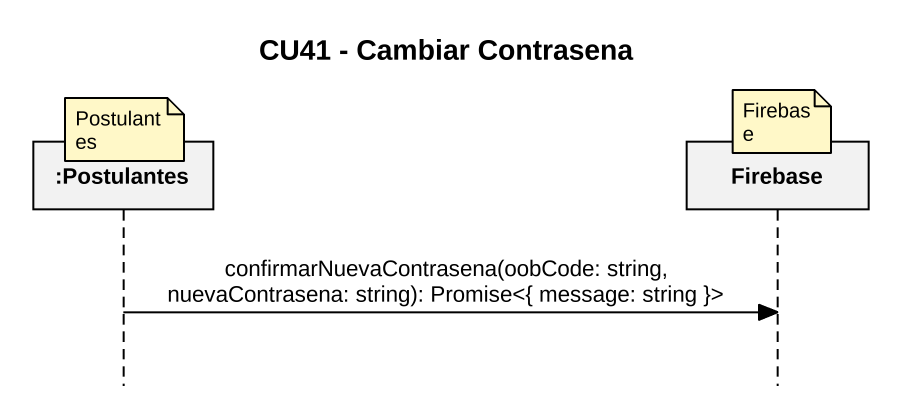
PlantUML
@startuml
title CU41 - Cambiar Contrasena
hide footbox
participant ":Postulantes" as Postulantes
participant Firebase

note over Firebase : Firebase
note over Postulantes : Postulantes
Postulantes -> Firebase : confirmarNuevaContrasena(oobCode: string, nuevaContrasena: string): Promise<{ message: string }>
@enduml
